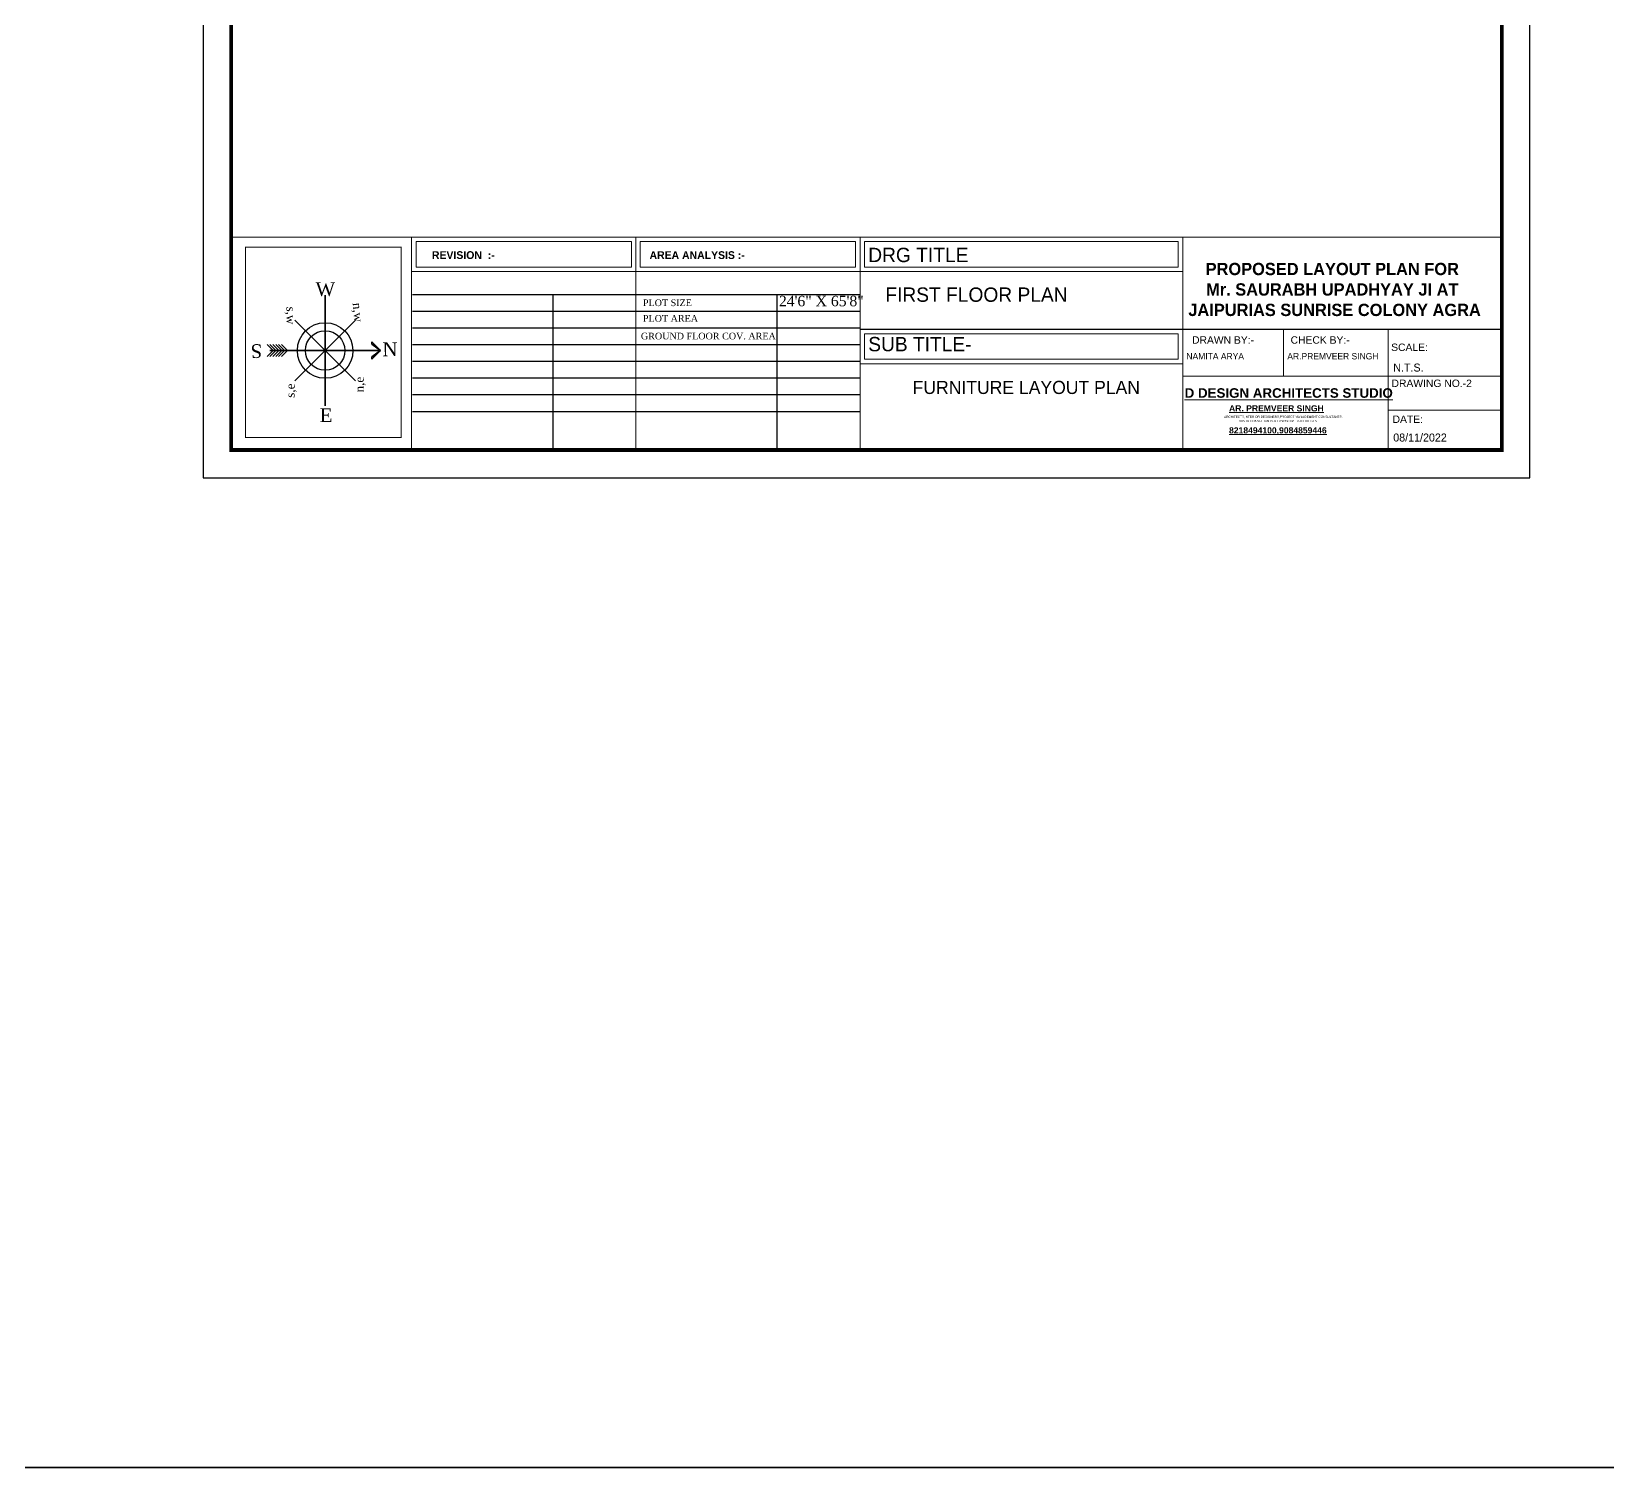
# Model space of a CAD drawing. Header units: millimetres. Extents: x -6808 to 215771, y -89660 to -16303.
# Drawn here: x 94695 to 95602, y -48747 to -47921 of the extents above; entities that cross this region are included whole.
import ezdxf

# ---------------------------------------------------------------- set-up
doc = ezdxf.new("R2010")
doc.units = ezdxf.units.MM
doc.linetypes.add('DASHED', pattern=[0.75, 0.5, -0.25])
doc.layers.get('0').update_dxf_attribs({"color": 8})
doc.layers.add('AR.furniture', color=7, linetype='Continuous', lineweight=35, true_color=0x009e9e)
doc.layers.add('FORMAT', color=7, linetype='Continuous')
for name, color, linetype, lineweight in [('FORMAT LAAYER', 250, 'Continuous', 13), ('Projection', 190, 'DASHED', 25), ('wall', 7, 'Continuous', 35)]:
    doc.layers.add(name, color=color, linetype=linetype, lineweight=lineweight)
doc.styles.add('cdim', font='arial.ttf')
doc.styles.add('HYPERMARTBORA0$0$SANSSERIFBOLD', font='sasb____.pfb', dxfattribs={"height": 0.2})
doc.styles.add('SAJ', font='eurr____.ttf')
doc.styles.get("Standard").update_dxf_attribs({"font": 'times.ttf'})
doc.styles.add('working', font='swissl.ttf')

msp = doc.modelspace()

# ---------------------------------------------------------------- linework, layer by layer
at = {"lineweight": -3}
for p, q in [((94846.576, -48087.21), (94881.513, -48122.062)), ((94846.619, -48122.104), (94881.471, -48087.167))]:
    msp.add_line(p, q, dxfattribs=at)
at = {"ltscale": 0.2}
for major_axis in [(-11.322, 11.294), (-8.058, 8.038)]:
    msp.add_ellipse((94864.045, -48104.636), major_axis=major_axis, ratio=1, start_param=3.9269908, end_param=10.2101761, dxfattribs=at)
at = {"layer": 'FORMAT', "lineweight": 18}
for p, q in [((95042.954, -48039.403), (95042.954, -48059.227)), ((95172.07, -48059.227), (95172.07, -48039.403))]:
    msp.add_line(p, q, dxfattribs=at)
at = {"layer": 'FORMAT', "linetype": 'ByBlock'}
for p, q in [((94914.354, -48072.394), (95172.07, -48072.394)), ((94914.354, -48081.998), (95172.07, -48081.998)), ((94914.354, -48091.602), (95172.07, -48091.602)), ((94914.354, -48101.207), (95172.07, -48101.207)), ((94914.354, -48110.811), (95172.07, -48110.811)), ((94914.354, -48120.415), (95172.07, -48120.415)), ((94914.354, -48130.019), (95172.07, -48130.019)), ((94914.354, -48139.623), (95172.07, -48139.623))]:
    msp.add_line(p, q, dxfattribs=at)
at = {"layer": 'FORMAT'}
for p, q in [((94995.385, -48161.894), (94995.385, -48072.394)), ((95124.243, -48161.894), (95124.243, -48072.394))]:
    msp.add_line(p, q, dxfattribs=at)
at = {"layer": 'FORMAT', "ltscale": 2}
msp.add_line((95172.07, -48092.366), (95541.628, -48092.366), dxfattribs=at)
at = {"layer": 'FORMAT', "lineweight": 13, "ltscale": 20}
for p, q in [((95415.964, -48092.366), (95415.964, -48119.307)), ((95476.134, -48138.973), (95541.628, -48138.973))]:
    msp.add_line(p, q, dxfattribs=at)
at = {"layer": 'FORMAT', "color": 0}
msp.add_lwpolyline([(94793.867, -47093.321), (94793.867, -48177.97), (95557.705, -48177.97), (95557.705, -47093.321)], close=True, dxfattribs=at)
msp.add_lwpolyline([(94793.867, -47093.321), (94793.867, -48177.97), (95557.705, -48177.97), (95557.705, -47093.321)], close=True, dxfattribs=at)
at = {"layer": 'FORMAT', "color": 0, "const_width": 2.24}
msp.add_lwpolyline([(94809.944, -47109.397), (94809.944, -48161.894), (95541.628, -48161.894), (95541.628, -47109.397)], close=True, dxfattribs=at)
msp.add_lwpolyline([(94809.944, -47109.397), (94809.944, -48161.894), (95541.628, -48161.894), (95541.628, -47109.397)], close=True, dxfattribs=at)
at = {"layer": 'FORMAT', "ltscale": 2, "const_width": 0.559}
for points in [[(94913.838, -48039.403), (94913.838, -48161.894), (94809.944, -48161.894), (94809.944, -48039.403), (95541.628, -48039.403)], [(95042.954, -48161.894), (95042.954, -48039.403)], [(95172.07, -48161.894), (95172.07, -48039.403)]]:
    msp.add_lwpolyline(points, dxfattribs=at)
at = {"layer": 'FORMAT', "lineweight": 18}
for points in [[(95357.886, -48059.227), (94913.838, -48059.227), (94913.838, -48039.403), (95357.886, -48039.403)], [(95357.886, -48039.403), (95357.886, -48059.227)]]:
    msp.add_lwpolyline(points, dxfattribs=at)
at = {"layer": 'FORMAT', "const_width": 0.559}
msp.add_lwpolyline([(95357.886, -48161.894), (95357.886, -48039.403)], dxfattribs=at)
at = {"layer": 'FORMAT', "ltscale": 2, "const_width": 0.601}
msp.add_lwpolyline([(94818.132, -48045.069), (94907.802, -48045.069), (94907.802, -48154.732), (94818.132, -48154.732)], close=True, dxfattribs=at)
at = {"layer": 'FORMAT', "lineweight": 18}
for points in [[(94916.398, -48041.963), (95040.393, -48041.963), (95040.393, -48056.667), (94916.398, -48056.667)], [(95045.514, -48041.963), (95169.509, -48041.963), (95169.509, -48056.667), (95045.514, -48056.667)], [(95174.63, -48041.963), (95355.326, -48041.963), (95355.326, -48056.667), (95174.63, -48056.667)], [(95172.07, -48092.366), (95357.886, -48092.366), (95357.886, -48112.19), (95172.07, -48112.19)], [(95174.63, -48094.926), (95355.326, -48094.926), (95355.326, -48109.63), (95174.63, -48109.63)]]:
    msp.add_lwpolyline(points, close=True, dxfattribs=at)
at = {"layer": 'FORMAT', "color": 0, "lineweight": 13}
for points in [[(95476.134, -48161.894), (95476.134, -48092.366)], [(95357.886, -48119.307), (95541.628, -48119.307)]]:
    msp.add_lwpolyline(points, dxfattribs=at)
at = {"layer": 'wall', "ltscale": 60}
for p, q in [((94864.084, -48136.461), (94864.006, -48072.81)), ((94834.072, -48104.672), (94830.626, -48101.235)), ((94835.731, -48104.67), (94832.285, -48101.233)), ((94837.39, -48104.668), (94833.945, -48101.231)), ((94839.05, -48104.666), (94835.604, -48101.229)), ((94840.709, -48104.664), (94837.264, -48101.227)), ((94842.369, -48104.662), (94838.923, -48101.225)), ((94895.87, -48104.597), (94890.928, -48099.667)), ((94890.928, -48099.667), (94890.93, -48100.995)), ((94890.93, -48100.995), (94895.87, -48104.597)), ((94834.072, -48104.672), (94830.634, -48108.118)), ((94895.87, -48104.597), (94832.219, -48104.675)), ((94835.731, -48104.67), (94832.294, -48108.116)), ((94837.39, -48104.668), (94833.953, -48108.114)), ((94839.05, -48104.666), (94835.613, -48108.112)), ((94840.709, -48104.664), (94837.272, -48108.11)), ((94842.369, -48104.662), (94838.932, -48108.108)), ((94890.939, -48108.211), (94895.87, -48104.597)), ((94890.94, -48109.539), (94890.939, -48108.211)), ((94895.87, -48104.597), (94890.94, -48109.539))]:
    msp.add_line(p, q, dxfattribs=at)
at = {"layer": 'wall'}
msp.add_lwpolyline([(93155.422, -46609.38), (112001.612, -46609.38), (112001.612, -48747.451), (93155.422, -48747.451)], close=True, dxfattribs=at)

# ---------------------------------------------------------------- texts
for s, height, rotation, p in [('W', 7.912, 0.070059, (94858.559, -48073.281)), ('s,w', 4.999, 270.070059, (94841.814, -48079.326)), ('n,w', 4.999, 275.294842, (94879.891, -48077.341)), ('S', 7.912, 180.070059, (94827.794, -48101.022)), ('n,e', 4.999, 90.070059, (94886.317, -48128.754)), ('s,e', 4.999, 90.070059, (94846.545, -48131.806)), ('E', 7.912, 0.070059, (94860.945, -48145.792))]:
    msp.add_text(s, height=height, rotation=rotation).set_placement(p)
at = {"layer": 'AR.furniture', "ltscale": 2, "insert": (95199.54, -48122.086), "char_height": 7.56, "width": 254.38707, "attachment_point": 1, "style": 'SAJ'}
msp.add_mtext('\\A1;{\\fCentury Gothic|b0|i0|c0|p34; FURNITURE LAYOUT PLAN}', dxfattribs=at)
at = {"layer": 'FORMAT', "lineweight": 13, "style": 'working'}
for s, height, p in [('DRAWN BY:-', 4.2576, (95363.232, -48100.687)), (' CHECK BY:-', 4.25764, (95418.316, -48100.687)), ('SCALE:', 4.2576, (95477.868, -48104.874)), ('DRAWING NO.-2', 4.25764, (95478.093, -48125.611)), ('DATE:', 4.2576, (95478.693, -48146.294))]:
    msp.add_text(s, height=height, dxfattribs=at).set_placement(p)
at = {"layer": 'FORMAT', "style": 'cdim'}
for s, insert, char_height, width, attachment_point in [('\\A1;{\\fCentury Gothic|b1|i0|c0|p34;REVISION  :-}', (94925.55, -48047.465), 4.50194, 99.40447, 1), ('\\A1;{\\fCentury Gothic|b1|i0|c0|p34;AREA ANALYSIS :-}', (95050.839, -48047.465), 4.50194, 99.40447, 1), ('\\A1;{\\fDilleniaUPC|b1|i0|c0|p18;PROPOSED LAYOUT PLAN FOR \\PMr. SAURABH UPADHYAY JI AT \\P JAIPURIAS SUNRISE COLONY AGRA}', (95443.977, -48069.523), 7.06187, 177.40877, 5)]:
    msp.add_mtext(s, dxfattribs=dict(at, insert=insert, char_height=char_height, width=width, attachment_point=attachment_point))
at = {"layer": 'FORMAT', "ltscale": 2, "attachment_point": 1, "style": 'SAJ'}
for s, insert, char_height, width in [('\\A1;{\\fCentury Gothic|b0|i0|c0|p34;DRG TITLE}', (95176.783, -48045.485), 8.25836, 191.48142), ('\\A1;{\\fCentury Gothic|b0|i0|c0|p34;FIRST FLOOR PLAN}', (95186.627, -48068.334), 8.25836, 191.48142), ('\\A1;{\\fCentury Gothic|b0|i0|c0|p34;SUB TITLE-}', (95176.78, -48096.812), 8.25836, 191.48142), ('\\A1;{\\fShonar Bangla|b0|i0|c0|p34;NAMITA ARYA}', (95359.973, -48106.091), 3.65867, 186.55052), ('\\A1;{\\fShonar Bangla|b0|i0|c0|p34;AR.PREMVEER SINGH}', (95418.094, -48106.091), 3.65867, 186.55052), ('\\A1;{\\fShonar Bangla|b0|i0|c0|p34;N.T.S.}', (95479.08, -48112.128), 4.60846, 119.67589), ('\\A1;{\\fShonar Bangla|b0|i0|c0|p34;08/11/2022}', (95479.08, -48152.394), 4.60846, 119.67589)]:
    msp.add_mtext(s, dxfattribs=dict(at, insert=insert, char_height=char_height, width=width))
at = {"layer": 'FORMAT', "lineweight": 13, "attachment_point": 1, "style": 'working'}
for s, insert, char_height, width in [('\\A1;{\\fBook Antiqua|b0|i0|c0|p18;PLOT SIZE}', (95047.039, -48075.226), 3.84038, 99.40447), ('\\A1;{\\fBook Antiqua|b0|i0|c0|p18;24\'6" X 65\'8"}', (95125.33, -48073.148), 5.98638, 154.95147), ('\\A1;{\\fBook Antiqua|b0|i0|c0|p18;PLOT AREA}', (95047.039, -48084.209), 3.84038, 99.40447), ('\\A1;{\\fBook Antiqua|b0|i0|c0|p18;GROUND FLOOR COV. AREA}', (95045.878, -48094.382), 3.84038, 99.40447)]:
    msp.add_mtext(s, dxfattribs=dict(at, insert=insert, char_height=char_height, width=width))
at = {"layer": 'FORMAT LAAYER', "color": 0, "lineweight": 13}
for s, height, style, p in [('%%UD DESIGN ARCHITECTS STUDIO', 5.4966, 'HYPERMARTBORA0$0$SANSSERIFBOLD', (95358.964, -48131.817)), ('%%UAR. PREMVEER SINGH', 3.53004, 'HYPERMARTBORA0$0$SANSSERIFBOLD', (95384.536, -48139.66)), ('ARCHITECTS,INTERIOR DESIGNERS,PROJECT MANAGEMENT CONSULTANTS,', 1.28401, 'working', (95381.695, -48143.388)), ('%%U8218494100,9084859446', 3.53004, 'HYPERMARTBORA0$0$SANSSERIFBOLD', (95384.536, -48152.332)), ('VASTU CONSULTANTS & LANDSCAPE ARCHITECTS', 1.28401, 'working', (95390.191, -48145.84))]:
    msp.add_text(s, height=height, dxfattribs=dict(at, style=style)).set_placement(p)
at = {"layer": 'Projection', "color": 1}
msp.add_text('N', height=7.912, rotation=0.070059, dxfattribs=at).set_placement((94897.078, -48107.879))

doc.saveas('drawing.dxf')
